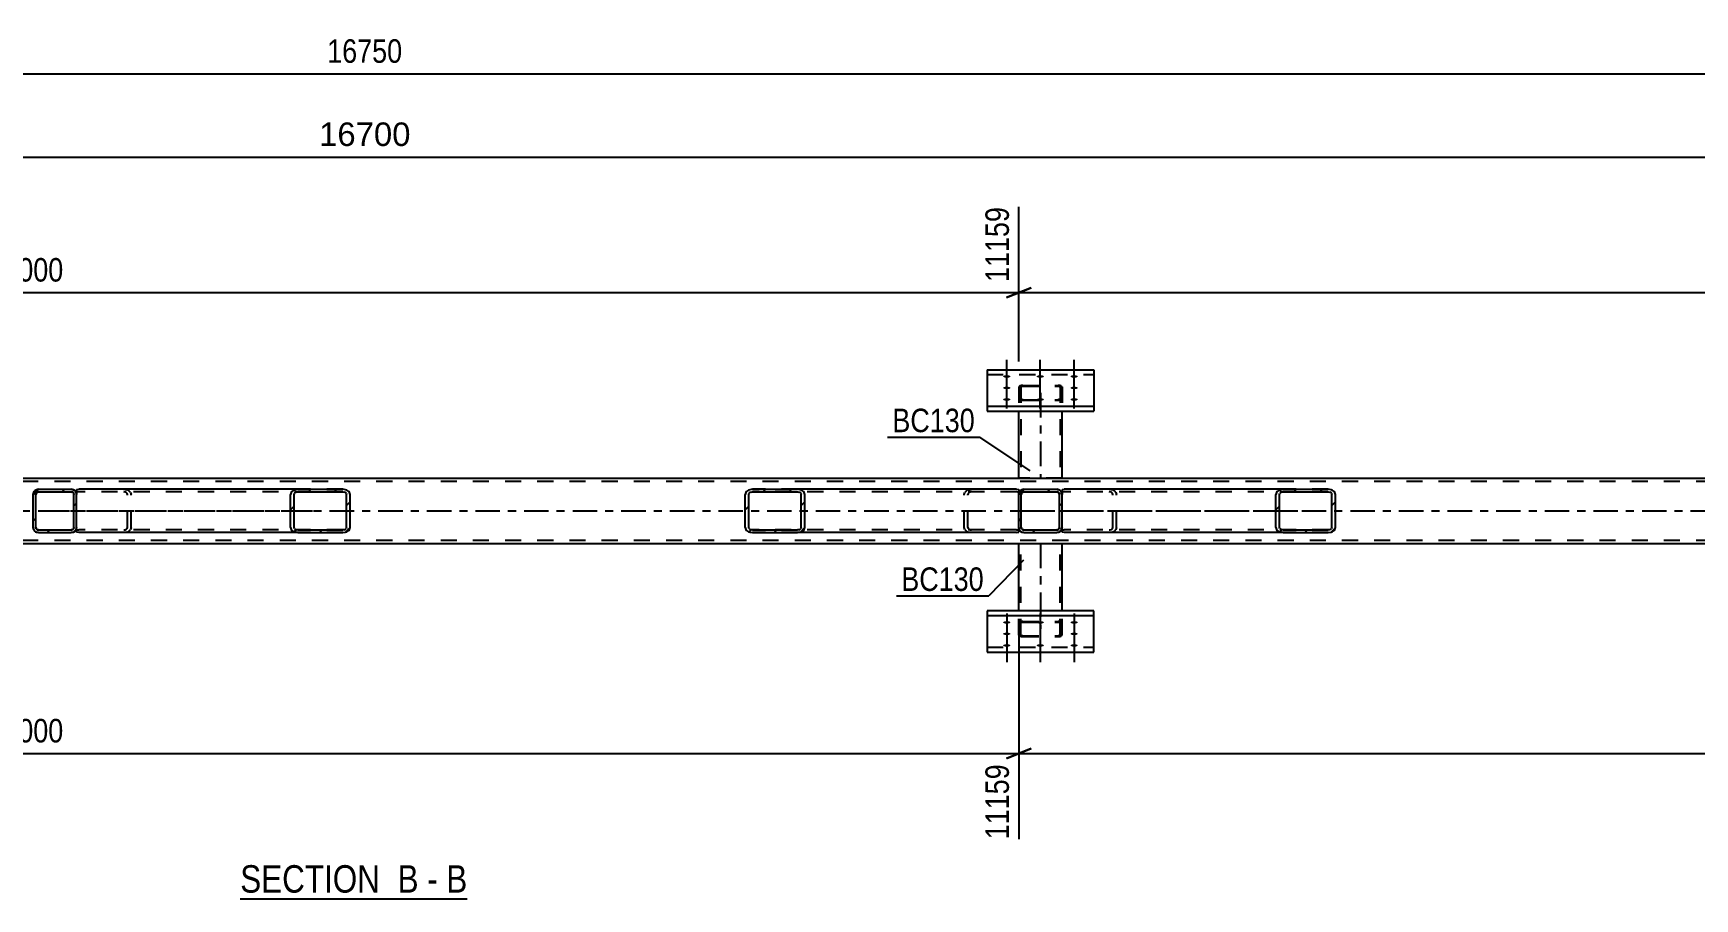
# Model space of a CAD drawing. Header units: millimetres. Extents: x 0 to 1189, y 0 to 841.
# Drawn here: x 324.4 to 526.8, y 324.6 to 430 of the extents above; entities that cross this region are included whole.
import ezdxf

# ---------------------------------------------------------------- set-up
doc = ezdxf.new("R2010")
doc.units = ezdxf.units.MM
doc.linetypes.add('DXK_LINE_DOT2', pattern=[3.9198, 1.9599, -1.9599])
doc.linetypes.add('DXK_LINE_DOT3', pattern=[5.9187, 2.979, -0.9799, 0.9799, -0.9799])
doc.styles.add('Arial', font='ARIAL.TTF', dxfattribs={"height": 0.2})
doc.styles.add('Arial Narrow', font='ARIALN.TTF', dxfattribs={"height": 0.2})

# ---------------------------------------------------------------- blocks, each defined once
blk = doc.blocks.new('Unknown-761554047-13 - 2746')
at = {"color": 6, "linetype": 'Continuous'}
blk.add_line((349.64, 324.56), (377.29, 324.56), dxfattribs=at)
at = {"color": 0, "linetype": 'Continuous'}
for points in [[(367.75, 325.31), (367.75, 328.81), (349.64, 328.81), (349.64, 325.31)], [(371.36, 325.31), (371.36, 328.81), (368.8, 328.81), (368.8, 325.31)], [(373.68, 325.31), (373.68, 328.81), (372.41, 328.81), (372.41, 325.31)], [(377.29, 325.31), (377.29, 328.81), (374.73, 328.81), (374.73, 325.31)]]:
    blk.add_wipeout(points, dxfattribs=at)
at = {"color": 7, "linetype": 'Continuous', "style": 'Arial Narrow'}
for s, p in [('SECTION ', (349.64, 325.31)), ('B', (368.8, 325.31)), ('B', (374.73, 325.31)), ('-', (372.41, 325.31))]:
    blk.add_text(s, height=3.34, dxfattribs=at).set_placement(p)
blk = doc.blocks.new('Part-761554047-2777 - 2746')
at = {"color": 2, "linetype": 'Continuous'}
for p, q in [((76.43, 375.79), (666.07, 375.79)), ((661.27, 367.79), (76.43, 367.79))]:
    blk.add_line(p, q, dxfattribs=at)
at = {"color": 7, "linetype": 'DXK_LINE_DOT2'}
for p, q in [((666.07, 375.39), (76.43, 375.39)), ((666.07, 368.19), (76.43, 368.19))]:
    blk.add_line(p, q, dxfattribs=at)
at = {"color": 7, "linetype": 'DXK_LINE_DOT3'}
blk.add_line((76.43, 371.79), (666.07, 371.79), dxfattribs=at)
blk = doc.blocks.new('Part-761554047-2863 - 2746')
at = {"color": 2, "linetype": 'Continuous'}
for p, q in [((444.44, 359.64), (444.44, 367.79)), ((449.72, 359.64), (449.72, 367.79))]:
    blk.add_line(p, q, dxfattribs=at)
at = {"color": 7, "linetype": 'DXK_LINE_DOT2'}
for p, q in [((449.72, 367.79), (444.44, 367.79)), ((444.68, 356.68), (444.68, 367.79)), ((449.48, 356.68), (449.48, 367.79)), ((444.44, 356.68), (444.44, 359.64)), ((444.48, 358.22), (444.44, 358.15)), ((444.58, 358.27), (444.48, 358.22)), ((444.74, 358.31), (444.58, 358.27)), ((444.68, 358.15), (444.7, 358.19)), ((444.7, 358.19), (444.75, 358.21)), ((444.92, 358.32), (444.74, 358.31)), ((444.75, 358.21), (444.83, 358.23)), ((444.83, 358.23), (444.92, 358.24)), ((444.92, 358.32), (449.24, 358.32)), ((444.92, 358.24), (449.24, 358.24)), ((449.43, 358.31), (449.24, 358.32)), ((449.24, 358.24), (449.33, 358.23)), ((449.33, 358.23), (449.41, 358.21)), ((449.41, 358.21), (449.46, 358.19)), ((449.58, 358.27), (449.43, 358.31)), ((449.46, 358.19), (449.48, 358.15)), ((449.68, 358.22), (449.58, 358.27)), ((449.72, 358.15), (449.68, 358.22)), ((449.72, 356.68), (449.72, 359.64)), ((444.44, 356.68), (444.48, 356.61)), ((444.48, 356.61), (444.58, 356.56)), ((444.58, 356.56), (444.74, 356.52)), ((444.7, 356.65), (444.68, 356.68)), ((444.75, 356.62), (444.7, 356.65)), ((444.74, 356.52), (444.92, 356.51)), ((444.83, 356.6), (444.75, 356.62)), ((444.92, 356.59), (444.83, 356.6)), ((444.92, 356.59), (449.24, 356.59)), ((444.92, 356.51), (449.24, 356.51)), ((449.33, 356.6), (449.24, 356.59)), ((449.24, 356.51), (449.43, 356.52)), ((449.41, 356.62), (449.33, 356.6)), ((449.46, 356.65), (449.41, 356.62)), ((449.43, 356.52), (449.58, 356.56)), ((449.48, 356.68), (449.46, 356.65)), ((449.58, 356.56), (449.68, 356.61)), ((449.68, 356.61), (449.72, 356.68))]:
    blk.add_line(p, q, dxfattribs=at)
at = {"color": 7, "linetype": 'DXK_LINE_DOT3'}
blk.add_line((447.08, 367.79), (447.08, 357.42), dxfattribs=at)
blk = doc.blocks.new('Part-761554047-2914 - 2746')
at = {"color": 2, "linetype": 'Continuous'}
for p, q in [((440.58, 388.99), (453.58, 388.99)), ((440.58, 388.99), (440.58, 383.94)), ((453.58, 388.99), (453.58, 383.94)), ((440.58, 384.54), (453.58, 384.54)), ((440.58, 383.94), (453.58, 383.94))]:
    blk.add_line(p, q, dxfattribs=at)
at = {"color": 7, "linetype": 'DXK_LINE_DOT2'}
blk.add_line((440.58, 388.39), (453.58, 388.39), dxfattribs=at)
blk = doc.blocks.new('Part-761554047-2854 - 2746')
at = {"linetype": 'Continuous'}
h = blk.add_hatch(dxfattribs=at)
h.set_pattern_fill('', scale=0.7, style=0, pattern_type=0)
h.set_pattern_definition([(45, (329.3154, 369.1973), (-1.57154, 1.57154), [])])
h.paths.add_polyline_path([(329.07, 369.15), (329.32, 369.2), (329.52, 369.34), (329.66, 369.54), (329.71, 369.79), (329.71, 373.79), (329.66, 374.03), (329.52, 374.24), (329.32, 374.38), (329.07, 374.43), (325.07, 374.43), (324.83, 374.38), (324.62, 374.24), (324.48, 374.03), (324.43, 373.79), (324.43, 369.79), (324.48, 369.54), (324.62, 369.34), (324.83, 369.2), (325.07, 369.15)])
h.paths.add_polyline_path([(324.95, 369.49), (324.84, 369.56), (324.77, 369.67), (324.75, 369.79), (324.75, 373.79), (324.77, 373.91), (324.84, 374.01), (324.95, 374.08), (325.07, 374.11), (329.07, 374.11), (329.19, 374.08), (329.3, 374.01), (329.37, 373.91), (329.39, 373.79), (329.39, 369.79), (329.37, 369.67), (329.3, 369.56), (329.19, 369.49), (329.07, 369.47), (325.07, 369.47)])
at = {"color": 7, "linetype": 'DXK_LINE_DOT2'}
for p, q in [((324.83, 374.38), (325.07, 374.43)), ((325.07, 374.43), (329.07, 374.43)), ((329.07, 374.43), (329.32, 374.38)), ((324.43, 373.79), (324.48, 374.03)), ((324.43, 369.79), (324.43, 373.79)), ((324.77, 373.91), (324.75, 373.79)), ((324.75, 369.79), (324.75, 373.79)), ((325.07, 374.11), (324.95, 374.08)), ((325.07, 374.11), (329.07, 374.11)), ((329.19, 374.08), (329.07, 374.11)), ((329.39, 373.79), (329.37, 373.91)), ((329.39, 369.79), (329.39, 373.79)), ((329.66, 374.03), (329.71, 373.79)), ((329.71, 369.79), (329.71, 373.79)), ((324.48, 369.54), (324.43, 369.79)), ((324.75, 369.79), (324.77, 369.67)), ((325.07, 369.15), (324.83, 369.2)), ((324.95, 369.49), (325.07, 369.47)), ((325.07, 369.47), (329.07, 369.47)), ((325.07, 369.15), (329.07, 369.15)), ((329.07, 369.47), (329.19, 369.49)), ((329.32, 369.2), (329.07, 369.15)), ((329.37, 369.67), (329.39, 369.79)), ((329.71, 369.79), (329.66, 369.54))]:
    blk.add_line(p, q, dxfattribs=at)
at = {"color": 2, "linetype": 'Continuous'}
for p, q in [((325.07, 374.43), (324.83, 374.38)), ((325.07, 374.43), (329.07, 374.43)), ((329.32, 374.38), (329.07, 374.43)), ((324.48, 374.03), (324.43, 373.79)), ((324.43, 369.79), (324.43, 373.79)), ((324.75, 373.79), (324.77, 373.91)), ((324.75, 369.79), (324.75, 373.79)), ((324.95, 374.08), (325.07, 374.11)), ((325.07, 374.11), (329.07, 374.11)), ((329.07, 374.11), (329.19, 374.08)), ((329.37, 373.91), (329.39, 373.79)), ((329.39, 369.79), (329.39, 373.79)), ((329.71, 373.79), (329.66, 374.03)), ((329.71, 369.79), (329.71, 373.79)), ((324.43, 369.79), (324.48, 369.54)), ((324.77, 369.67), (324.75, 369.79)), ((324.83, 369.2), (325.07, 369.15)), ((325.07, 369.47), (324.95, 369.49)), ((325.07, 369.47), (329.07, 369.47)), ((325.07, 369.15), (329.07, 369.15)), ((329.19, 369.49), (329.07, 369.47)), ((329.07, 369.15), (329.32, 369.2)), ((329.39, 369.79), (329.37, 369.67)), ((329.66, 369.54), (329.71, 369.79))]:
    blk.add_line(p, q, dxfattribs=at)
at = {"color": 7, "linetype": 'DXK_LINE_DOT2'}
for centre, radius, start, end in [((325.07, 373.79), 0.64, 112.5, 157.5), ((329.07, 373.79), 0.64, 22.5, 67.5), ((325.07, 373.79), 0.32, 112.5, 157.5), ((329.07, 373.79), 0.32, 22.5, 67.5), ((325.07, 369.79), 0.64, 202.5, 247.5), ((325.07, 369.79), 0.32, 202.5, 247.5), ((329.07, 369.79), 0.32, 292.5, 337.5), ((329.07, 369.79), 0.64, 292.5, 337.5)]:
    blk.add_arc(centre, radius, start, end, dxfattribs=at)
at = {"color": 2, "linetype": 'Continuous'}
for centre, radius, start, end in [((325.07, 373.79), 0.64, 112.5, 157.5), ((329.07, 373.79), 0.64, 22.5, 67.5), ((325.07, 373.79), 0.32, 112.5, 157.5), ((329.07, 373.79), 0.32, 22.5, 67.5), ((325.07, 369.79), 0.64, 202.5, 247.5), ((325.07, 369.79), 0.32, 202.5, 247.5), ((329.07, 369.79), 0.32, 292.5, 337.5), ((329.07, 369.79), 0.64, 292.5, 337.5)]:
    blk.add_arc(centre, radius, start, end, dxfattribs=at)
blk = doc.blocks.new('Part-761554047-2873 - 2746')
at = {"linetype": 'Continuous'}
h = blk.add_hatch(dxfattribs=at)
h.set_pattern_fill('', scale=0.7, style=0, pattern_type=0)
h.set_pattern_definition([(45, (417.839, 369.1973), (-1.57154, 1.57154), [])])
h.paths.add_polyline_path([(417.5, 369.15), (417.84, 369.2), (418.12, 369.34), (418.31, 369.54), (418.38, 369.79), (418.38, 373.79), (418.31, 374.03), (418.12, 374.24), (417.84, 374.38), (417.5, 374.43), (412.01, 374.43), (411.68, 374.38), (411.39, 374.24), (411.2, 374.03), (411.13, 373.79), (411.13, 369.79), (411.2, 369.54), (411.39, 369.34), (411.68, 369.2), (412.01, 369.15)])
h.paths.add_polyline_path([(411.84, 369.49), (411.7, 369.56), (411.61, 369.67), (411.57, 369.79), (411.57, 373.79), (411.61, 373.91), (411.7, 374.01), (411.84, 374.08), (412.01, 374.11), (417.5, 374.11), (417.67, 374.08), (417.81, 374.01), (417.91, 373.91), (417.94, 373.79), (417.94, 369.79), (417.91, 369.67), (417.81, 369.56), (417.67, 369.49), (417.5, 369.47), (412.01, 369.47)])
at = {"color": 2, "linetype": 'Continuous'}
for p, q in [((412.01, 374.43), (411.68, 374.38)), ((412.01, 374.43), (417.5, 374.43)), ((444.17, 374.43), (417.5, 374.43)), ((417.84, 374.38), (417.5, 374.43)), ((444.17, 374.43), (444.43, 374.39)), ((444.43, 374.39), (444.43, 374.38)), ((444.43, 374.38), (444.43, 374.24)), ((411.2, 374.03), (411.13, 373.79)), ((411.13, 369.79), (411.13, 373.79)), ((411.57, 373.79), (411.61, 373.91)), ((411.57, 369.79), (411.57, 373.79)), ((411.84, 374.08), (412.01, 374.11)), ((412.01, 374.11), (417.5, 374.11)), ((417.5, 374.11), (417.67, 374.08)), ((417.91, 373.91), (417.94, 373.79)), ((417.94, 369.79), (417.94, 373.79)), ((418.38, 373.79), (418.31, 374.03)), ((418.38, 369.79), (418.38, 373.79)), ((444.43, 374.24), (444.43, 373.79)), ((411.13, 369.79), (411.2, 369.54)), ((411.61, 369.67), (411.57, 369.79)), ((411.68, 369.2), (412.01, 369.15)), ((412.01, 369.47), (411.84, 369.49)), ((412.01, 369.47), (417.5, 369.47)), ((412.01, 369.15), (417.5, 369.15)), ((417.67, 369.49), (417.5, 369.47)), ((417.5, 369.15), (417.84, 369.2)), ((444.17, 369.15), (417.5, 369.15)), ((417.94, 369.79), (417.91, 369.67)), ((418.31, 369.54), (418.38, 369.79)), ((444.17, 369.15), (444.43, 369.19)), ((444.43, 369.19), (444.43, 369.79))]:
    blk.add_line(p, q, dxfattribs=at)
at = {"color": 7, "linetype": 'DXK_LINE_DOT2'}
for p, q in [((417.5, 374.43), (412.01, 374.43)), ((438.35, 374.38), (438.68, 374.43)), ((444.43, 374.39), (444.43, 374.39)), ((444.17, 374.11), (412.01, 374.11)), ((437.81, 373.79), (437.87, 374.03)), ((437.81, 369.79), (437.81, 373.79)), ((438.28, 373.91), (438.24, 373.79)), ((438.24, 369.79), (438.24, 373.79)), ((438.68, 374.11), (438.52, 374.08)), ((444.34, 374.08), (444.17, 374.11)), ((444.43, 374.04), (444.34, 374.08)), ((444.43, 374.24), (444.43, 374.04)), ((444.43, 369.79), (444.43, 374.03)), ((444.17, 369.47), (412.01, 369.47)), ((417.5, 369.15), (412.01, 369.15)), ((437.87, 369.54), (437.81, 369.79)), ((438.24, 369.79), (438.28, 369.67)), ((438.68, 369.15), (438.35, 369.2)), ((438.52, 369.49), (438.68, 369.47)), ((444.17, 369.47), (444.34, 369.49)), ((444.34, 369.49), (444.43, 369.54))]:
    blk.add_line(p, q, dxfattribs=at)
at = {"color": 2, "linetype": 'Continuous'}
for centre, radius, start, end in [((411.88, 373.6), 0.802, 104.5547, 147.5896), ((417.64, 373.6), 0.802, 32.4104, 75.4453), ((411.94, 373.7), 0.401, 104.5547, 147.5896), ((417.57, 373.7), 0.401, 32.4104, 75.4453), ((411.88, 369.97), 0.802, 212.4104, 255.4453), ((411.94, 369.88), 0.401, 212.4104, 255.4453), ((417.57, 369.88), 0.401, 284.5547, 327.5896), ((417.64, 369.97), 0.802, 284.5547, 327.5896)]:
    blk.add_arc(centre, radius, start, end, dxfattribs=at)
at = {"color": 7, "linetype": 'DXK_LINE_DOT2'}
for centre, radius, start, end in [((438.55, 373.6), 0.802, 104.5547, 147.5896), ((438.62, 373.7), 0.401, 104.5547, 147.5896), ((438.55, 369.97), 0.802, 212.4104, 255.4453), ((438.62, 369.88), 0.401, 212.4104, 255.4453)]:
    blk.add_arc(centre, radius, start, end, dxfattribs=at)
blk = doc.blocks.new('Bolt-761554047-2816 - 2746')
at = {"linetype": 'Continuous'}
for points in [[(442.98, 388.02), (442.89, 388.02), (442.8, 388.03), (442.72, 388.04), (442.65, 388.07), (442.6, 388.09), (442.56, 388.12), (442.54, 388.15), (442.54, 388.18), (442.56, 388.21), (442.6, 388.24), (442.65, 388.27), (442.72, 388.29), (442.8, 388.3), (442.89, 388.31), (442.98, 388.32), (443.07, 388.31), (443.16, 388.3), (443.24, 388.29), (443.31, 388.27), (443.36, 388.24), (443.4, 388.21), (443.42, 388.18), (443.42, 388.15), (443.4, 388.12), (443.36, 388.09), (443.31, 388.07), (443.24, 388.04), (443.16, 388.03), (443.07, 388.02)], [(442.98, 386.62), (442.89, 386.62), (442.8, 386.63), (442.72, 386.65), (442.65, 386.67), (442.6, 386.7), (442.56, 386.72), (442.54, 386.75), (442.54, 386.79), (442.56, 386.82), (442.6, 386.85), (442.65, 386.87), (442.72, 386.89), (442.8, 386.91), (442.89, 386.92), (442.98, 386.92), (443.07, 386.92), (443.16, 386.91), (443.24, 386.89), (443.31, 386.87), (443.36, 386.85), (443.4, 386.82), (443.42, 386.79), (443.42, 386.75), (443.4, 386.72), (443.36, 386.7), (443.31, 386.67), (443.24, 386.65), (443.16, 386.63), (443.07, 386.62)], [(447.06, 388.02), (446.97, 388.02), (446.88, 388.03), (446.8, 388.04), (446.73, 388.07), (446.68, 388.09), (446.64, 388.12), (446.62, 388.15), (446.62, 388.18), (446.64, 388.21), (446.68, 388.24), (446.73, 388.27), (446.8, 388.29), (446.88, 388.3), (446.97, 388.31), (447.06, 388.32), (447.15, 388.31), (447.24, 388.3), (447.32, 388.29), (447.39, 388.27), (447.44, 388.24), (447.48, 388.21), (447.5, 388.18), (447.5, 388.15), (447.48, 388.12), (447.44, 388.09), (447.39, 388.07), (447.32, 388.04), (447.24, 388.03), (447.15, 388.02)], [(451.18, 388.02), (451.09, 388.02), (451, 388.03), (450.92, 388.04), (450.85, 388.07), (450.8, 388.09), (450.76, 388.12), (450.74, 388.15), (450.74, 388.18), (450.76, 388.21), (450.8, 388.24), (450.85, 388.27), (450.92, 388.29), (451, 388.3), (451.09, 388.31), (451.18, 388.32), (451.27, 388.31), (451.36, 388.3), (451.44, 388.29), (451.51, 388.27), (451.56, 388.24), (451.6, 388.21), (451.62, 388.18), (451.62, 388.15), (451.6, 388.12), (451.56, 388.09), (451.51, 388.07), (451.44, 388.04), (451.36, 388.03), (451.27, 388.02)], [(451.18, 386.62), (451.09, 386.62), (451, 386.63), (450.92, 386.65), (450.85, 386.67), (450.8, 386.7), (450.76, 386.72), (450.74, 386.75), (450.74, 386.79), (450.76, 386.82), (450.8, 386.85), (450.85, 386.87), (450.92, 386.89), (451, 386.91), (451.09, 386.92), (451.18, 386.92), (451.27, 386.92), (451.36, 386.91), (451.44, 386.89), (451.51, 386.87), (451.56, 386.85), (451.6, 386.82), (451.62, 386.79), (451.62, 386.75), (451.6, 386.72), (451.56, 386.7), (451.51, 386.67), (451.44, 386.65), (451.36, 386.63), (451.27, 386.62)], [(442.98, 385.21), (442.89, 385.21), (442.8, 385.22), (442.72, 385.24), (442.65, 385.26), (442.6, 385.29), (442.56, 385.31), (442.54, 385.35), (442.54, 385.38), (442.56, 385.41), (442.6, 385.44), (442.65, 385.46), (442.72, 385.48), (442.8, 385.5), (442.89, 385.51), (442.98, 385.51), (443.07, 385.51), (443.16, 385.5), (443.24, 385.48), (443.31, 385.46), (443.36, 385.44), (443.4, 385.41), (443.42, 385.38), (443.42, 385.35), (443.4, 385.31), (443.36, 385.29), (443.31, 385.26), (443.24, 385.24), (443.16, 385.22), (443.07, 385.21)], [(447.06, 385.21), (446.97, 385.21), (446.88, 385.22), (446.8, 385.24), (446.73, 385.26), (446.68, 385.29), (446.64, 385.31), (446.62, 385.35), (446.62, 385.38), (446.64, 385.41), (446.68, 385.44), (446.73, 385.46), (446.8, 385.48), (446.88, 385.5), (446.97, 385.51), (447.06, 385.51), (447.15, 385.51), (447.24, 385.5), (447.32, 385.48), (447.39, 385.46), (447.44, 385.44), (447.48, 385.41), (447.5, 385.38), (447.5, 385.35), (447.48, 385.31), (447.44, 385.29), (447.39, 385.26), (447.32, 385.24), (447.24, 385.22), (447.15, 385.21)], [(451.18, 385.21), (451.09, 385.21), (451, 385.22), (450.92, 385.24), (450.85, 385.26), (450.8, 385.29), (450.76, 385.31), (450.74, 385.35), (450.74, 385.38), (450.76, 385.41), (450.8, 385.44), (450.85, 385.46), (450.92, 385.48), (451, 385.5), (451.09, 385.51), (451.18, 385.51), (451.27, 385.51), (451.36, 385.5), (451.44, 385.48), (451.51, 385.46), (451.56, 385.44), (451.6, 385.41), (451.62, 385.38), (451.62, 385.35), (451.6, 385.31), (451.56, 385.29), (451.51, 385.26), (451.44, 385.24), (451.36, 385.22), (451.27, 385.21)]]:
    blk.add_hatch(color=1, dxfattribs=at).paths.add_polyline_path(points)
at = {"color": 1, "linetype": 'Continuous'}
for p, q in [((442.98, 387.08), (442.98, 390.2)), ((442.98, 385.68), (442.98, 388.8)), ((447.06, 387.08), (447.06, 390.2)), ((451.18, 387.08), (451.18, 390.2)), ((451.18, 385.68), (451.18, 388.8)), ((442.98, 384.27), (442.98, 387.39)), ((447.06, 384.27), (447.06, 387.39)), ((451.18, 384.27), (451.18, 387.39))]:
    blk.add_line(p, q, dxfattribs=at)
blk = doc.blocks.new('Bolt-761554047-2817 - 2746')
at = {"linetype": 'Continuous'}
for points in [[(442.98, 358.37), (443.07, 358.36), (443.16, 358.35), (443.24, 358.34), (443.31, 358.32), (443.36, 358.29), (443.4, 358.26), (443.42, 358.23), (443.42, 358.2), (443.4, 358.17), (443.36, 358.14), (443.31, 358.12), (443.24, 358.09), (443.16, 358.08), (443.07, 358.07), (442.98, 358.07), (442.89, 358.07), (442.8, 358.08), (442.72, 358.09), (442.65, 358.12), (442.6, 358.14), (442.56, 358.17), (442.54, 358.2), (442.54, 358.23), (442.56, 358.26), (442.6, 358.29), (442.65, 358.32), (442.72, 358.34), (442.8, 358.35), (442.89, 358.36)], [(447.06, 358.37), (447.15, 358.36), (447.24, 358.35), (447.32, 358.34), (447.39, 358.32), (447.44, 358.29), (447.48, 358.26), (447.5, 358.23), (447.5, 358.2), (447.48, 358.17), (447.44, 358.14), (447.39, 358.12), (447.32, 358.09), (447.24, 358.08), (447.15, 358.07), (447.06, 358.07), (446.97, 358.07), (446.88, 358.08), (446.8, 358.09), (446.73, 358.12), (446.68, 358.14), (446.64, 358.17), (446.62, 358.2), (446.62, 358.23), (446.64, 358.26), (446.68, 358.29), (446.73, 358.32), (446.8, 358.34), (446.88, 358.35), (446.97, 358.36)], [(451.18, 358.37), (451.27, 358.36), (451.36, 358.35), (451.44, 358.34), (451.51, 358.32), (451.56, 358.29), (451.6, 358.26), (451.62, 358.23), (451.62, 358.2), (451.6, 358.17), (451.56, 358.14), (451.51, 358.12), (451.44, 358.09), (451.36, 358.08), (451.27, 358.07), (451.18, 358.07), (451.09, 358.07), (451, 358.08), (450.92, 358.09), (450.85, 358.12), (450.8, 358.14), (450.76, 358.17), (450.74, 358.2), (450.74, 358.23), (450.76, 358.26), (450.8, 358.29), (450.85, 358.32), (450.92, 358.34), (451, 358.35), (451.09, 358.36)], [(442.98, 356.97), (443.07, 356.97), (443.16, 356.96), (443.24, 356.94), (443.31, 356.92), (443.36, 356.9), (443.4, 356.87), (443.42, 356.84), (443.42, 356.8), (443.4, 356.77), (443.36, 356.75), (443.31, 356.72), (443.24, 356.7), (443.16, 356.68), (443.07, 356.67), (442.98, 356.67), (442.89, 356.67), (442.8, 356.68), (442.72, 356.7), (442.65, 356.72), (442.6, 356.75), (442.56, 356.77), (442.54, 356.8), (442.54, 356.84), (442.56, 356.87), (442.6, 356.9), (442.65, 356.92), (442.72, 356.94), (442.8, 356.96), (442.89, 356.97)], [(451.18, 356.97), (451.27, 356.97), (451.36, 356.96), (451.44, 356.94), (451.51, 356.92), (451.56, 356.9), (451.6, 356.87), (451.62, 356.84), (451.62, 356.8), (451.6, 356.77), (451.56, 356.75), (451.51, 356.72), (451.44, 356.7), (451.36, 356.68), (451.27, 356.67), (451.18, 356.67), (451.09, 356.67), (451, 356.68), (450.92, 356.7), (450.85, 356.72), (450.8, 356.75), (450.76, 356.77), (450.74, 356.8), (450.74, 356.84), (450.76, 356.87), (450.8, 356.9), (450.85, 356.92), (450.92, 356.94), (451, 356.96), (451.09, 356.97)], [(442.98, 355.56), (443.07, 355.56), (443.16, 355.55), (443.24, 355.53), (443.31, 355.51), (443.36, 355.49), (443.4, 355.46), (443.42, 355.43), (443.42, 355.4), (443.4, 355.37), (443.36, 355.34), (443.31, 355.31), (443.24, 355.29), (443.16, 355.27), (443.07, 355.26), (442.98, 355.26), (442.89, 355.26), (442.8, 355.27), (442.72, 355.29), (442.65, 355.31), (442.6, 355.34), (442.56, 355.37), (442.54, 355.4), (442.54, 355.43), (442.56, 355.46), (442.6, 355.49), (442.65, 355.51), (442.72, 355.53), (442.8, 355.55), (442.89, 355.56)], [(447.06, 355.56), (447.15, 355.56), (447.24, 355.55), (447.32, 355.53), (447.39, 355.51), (447.44, 355.49), (447.48, 355.46), (447.5, 355.43), (447.5, 355.4), (447.48, 355.37), (447.44, 355.34), (447.39, 355.31), (447.32, 355.29), (447.24, 355.27), (447.15, 355.26), (447.06, 355.26), (446.97, 355.26), (446.88, 355.27), (446.8, 355.29), (446.73, 355.31), (446.68, 355.34), (446.64, 355.37), (446.62, 355.4), (446.62, 355.43), (446.64, 355.46), (446.68, 355.49), (446.73, 355.51), (446.8, 355.53), (446.88, 355.55), (446.97, 355.56)], [(451.18, 355.56), (451.27, 355.56), (451.36, 355.55), (451.44, 355.53), (451.51, 355.51), (451.56, 355.49), (451.6, 355.46), (451.62, 355.43), (451.62, 355.4), (451.6, 355.37), (451.56, 355.34), (451.51, 355.31), (451.44, 355.29), (451.36, 355.27), (451.27, 355.26), (451.18, 355.26), (451.09, 355.26), (451, 355.27), (450.92, 355.29), (450.85, 355.31), (450.8, 355.34), (450.76, 355.37), (450.74, 355.4), (450.74, 355.43), (450.76, 355.46), (450.8, 355.49), (450.85, 355.51), (450.92, 355.53), (451, 355.55), (451.09, 355.56)]]:
    blk.add_hatch(color=1, dxfattribs=at).paths.add_polyline_path(points)
at = {"color": 1, "linetype": 'Continuous'}
for p, q in [((442.98, 359.31), (442.98, 356.19)), ((447.06, 359.31), (447.06, 356.19)), ((451.18, 359.31), (451.18, 356.19)), ((442.98, 357.91), (442.98, 354.79)), ((442.98, 356.5), (442.98, 353.38)), ((447.06, 356.5), (447.06, 353.38)), ((451.18, 357.91), (451.18, 354.79)), ((451.18, 356.5), (451.18, 353.38))]:
    blk.add_line(p, q, dxfattribs=at)
blk = doc.blocks.new('Part-761554047-2845 - 2746')
at = {"linetype": 'Continuous'}
h = blk.add_hatch(dxfattribs=at)
h.set_pattern_fill('', scale=0.7, style=0, pattern_type=0)
h.set_pattern_definition([(45, (362.467, 369.1973), (-1.57154, 1.57154), [])])
h.paths.add_polyline_path([(362.13, 369.15), (362.47, 369.2), (362.75, 369.34), (362.94, 369.54), (363.01, 369.79), (363.01, 373.79), (362.94, 374.03), (362.75, 374.24), (362.47, 374.38), (362.13, 374.43), (356.64, 374.43), (356.3, 374.38), (356.02, 374.24), (355.83, 374.03), (355.76, 373.79), (355.76, 369.79), (355.83, 369.54), (356.02, 369.34), (356.3, 369.2), (356.64, 369.15)])
h.paths.add_polyline_path([(356.47, 369.49), (356.33, 369.56), (356.23, 369.67), (356.2, 369.79), (356.2, 373.79), (356.23, 373.91), (356.33, 374.01), (356.47, 374.08), (356.64, 374.11), (362.13, 374.11), (362.3, 374.08), (362.44, 374.01), (362.54, 373.91), (362.57, 373.79), (362.57, 369.79), (362.54, 369.67), (362.44, 369.56), (362.3, 369.49), (362.13, 369.47), (356.64, 369.47)])
at = {"color": 2, "linetype": 'Continuous'}
for p, q in [((329.71, 374.39), (329.97, 374.43)), ((329.71, 374.39), (329.71, 373.79)), ((356.64, 374.43), (329.97, 374.43)), ((356.64, 374.43), (356.3, 374.38)), ((356.64, 374.43), (362.13, 374.43)), ((362.47, 374.38), (362.13, 374.43)), ((355.83, 374.03), (355.76, 373.79)), ((355.76, 369.79), (355.76, 373.79)), ((356.2, 373.79), (356.23, 373.91)), ((356.2, 369.79), (356.2, 373.79)), ((356.47, 374.08), (356.64, 374.11)), ((356.64, 374.11), (362.13, 374.11)), ((362.13, 374.11), (362.3, 374.08)), ((362.54, 373.91), (362.57, 373.79)), ((362.57, 369.79), (362.57, 373.79)), ((363.01, 373.79), (362.94, 374.03)), ((363.01, 369.79), (363.01, 373.79)), ((329.71, 369.2), (329.71, 369.79)), ((329.71, 369.19), (329.71, 369.2)), ((329.97, 369.15), (329.71, 369.19)), ((356.64, 369.15), (329.97, 369.15)), ((355.76, 369.79), (355.83, 369.54)), ((356.23, 369.67), (356.2, 369.79)), ((356.3, 369.2), (356.64, 369.15)), ((356.64, 369.47), (356.47, 369.49)), ((356.64, 369.47), (362.13, 369.47)), ((356.64, 369.15), (362.13, 369.15)), ((362.3, 369.49), (362.13, 369.47)), ((362.13, 369.15), (362.47, 369.2)), ((362.57, 369.79), (362.54, 369.67)), ((362.94, 369.54), (363.01, 369.79))]:
    blk.add_line(p, q, dxfattribs=at)
at = {"color": 7, "linetype": 'DXK_LINE_DOT2'}
for p, q in [((329.71, 374.39), (329.71, 374.04)), ((335.46, 374.43), (335.8, 374.38)), ((362.13, 374.43), (356.64, 374.43)), ((329.8, 374.08), (329.71, 374.04)), ((329.71, 369.34), (329.71, 373.79)), ((329.97, 374.11), (329.8, 374.08)), ((362.13, 374.11), (329.97, 374.11)), ((335.63, 374.08), (335.46, 374.11)), ((335.9, 373.79), (335.86, 373.91)), ((335.9, 369.79), (335.9, 373.79)), ((336.27, 374.03), (336.34, 373.79)), ((336.34, 369.79), (336.34, 373.79)), ((329.71, 369.54), (329.8, 369.49)), ((329.8, 369.49), (329.97, 369.47)), ((362.13, 369.47), (329.97, 369.47)), ((335.46, 369.47), (335.63, 369.49)), ((335.8, 369.2), (335.46, 369.15)), ((335.86, 369.67), (335.9, 369.79)), ((336.34, 369.79), (336.27, 369.54)), ((362.13, 369.15), (356.64, 369.15))]:
    blk.add_line(p, q, dxfattribs=at)
at = {"color": 7, "linetype": 'DXK_LINE_DOT3'}
blk.add_line((325.86, 371.79), (359.39, 371.79), dxfattribs=at)
at = {"color": 7, "linetype": 'DXK_LINE_DOT2'}
for centre, radius, start, end in [((335.59, 373.6), 0.802, 32.4106, 75.4454), ((335.53, 373.7), 0.401, 32.4106, 75.4454), ((335.53, 369.88), 0.401, 284.5546, 327.5894), ((335.59, 369.97), 0.802, 284.5546, 327.5894)]:
    blk.add_arc(centre, radius, start, end, dxfattribs=at)
at = {"color": 2, "linetype": 'Continuous'}
for centre, radius, start, end in [((356.51, 373.6), 0.802, 104.5546, 147.5894), ((362.27, 373.6), 0.802, 32.4106, 75.4454), ((356.57, 373.7), 0.401, 104.5546, 147.5894), ((362.2, 373.7), 0.401, 32.4106, 75.4454), ((356.51, 369.97), 0.802, 212.4106, 255.4454), ((356.57, 369.88), 0.401, 212.4106, 255.4454), ((362.2, 369.88), 0.401, 284.5546, 327.5894), ((362.27, 369.97), 0.802, 284.5546, 327.5894)]:
    blk.add_arc(centre, radius, start, end, dxfattribs=at)
blk = doc.blocks.new('Part-761554047-2847 - 2746')
at = {"linetype": 'Continuous'}
h = blk.add_hatch(dxfattribs=at)
h.set_pattern_fill('', scale=0.7, style=0, pattern_type=0)
h.set_pattern_definition([(45, (482.4679, 369.1973), (-1.57154, 1.57154), [])])
h.paths.add_polyline_path([(482.13, 369.15), (482.47, 369.2), (482.75, 369.34), (482.94, 369.54), (483.01, 369.79), (483.01, 373.79), (482.94, 374.03), (482.75, 374.24), (482.47, 374.38), (482.13, 374.43), (476.64, 374.43), (476.3, 374.38), (476.02, 374.24), (475.83, 374.03), (475.76, 373.79), (475.76, 369.79), (475.83, 369.54), (476.02, 369.34), (476.3, 369.2), (476.64, 369.15)])
h.paths.add_polyline_path([(476.47, 369.49), (476.33, 369.56), (476.23, 369.67), (476.2, 369.79), (476.2, 373.79), (476.23, 373.91), (476.33, 374.01), (476.47, 374.08), (476.64, 374.11), (482.13, 374.11), (482.3, 374.08), (482.44, 374.01), (482.54, 373.91), (482.57, 373.79), (482.57, 369.79), (482.54, 369.67), (482.44, 369.56), (482.3, 369.49), (482.13, 369.47), (476.64, 369.47)])
at = {"color": 2, "linetype": 'Continuous'}
for p, q in [((449.71, 374.39), (449.97, 374.43)), ((449.71, 374.39), (449.71, 373.79)), ((476.64, 374.43), (449.97, 374.43)), ((476.64, 374.43), (476.3, 374.38)), ((476.64, 374.43), (482.13, 374.43)), ((482.47, 374.38), (482.13, 374.43)), ((475.83, 374.03), (475.76, 373.79)), ((475.76, 369.79), (475.76, 373.79)), ((476.2, 373.79), (476.23, 373.91)), ((476.2, 369.79), (476.2, 373.79)), ((476.47, 374.08), (476.64, 374.11)), ((476.64, 374.11), (482.13, 374.11)), ((482.13, 374.11), (482.3, 374.08)), ((482.54, 373.91), (482.57, 373.79)), ((482.57, 369.79), (482.57, 373.79)), ((483.01, 373.79), (482.94, 374.03)), ((483.01, 369.79), (483.01, 373.79)), ((449.71, 369.2), (449.71, 369.79)), ((449.71, 369.19), (449.71, 369.2)), ((449.97, 369.15), (449.71, 369.19)), ((476.64, 369.15), (449.97, 369.15)), ((475.76, 369.79), (475.83, 369.54)), ((476.23, 369.67), (476.2, 369.79)), ((476.3, 369.2), (476.64, 369.15)), ((476.64, 369.47), (476.47, 369.49)), ((476.64, 369.47), (482.13, 369.47)), ((476.64, 369.15), (482.13, 369.15)), ((482.3, 369.49), (482.13, 369.47)), ((482.13, 369.15), (482.47, 369.2)), ((482.57, 369.79), (482.54, 369.67)), ((482.94, 369.54), (483.01, 369.79))]:
    blk.add_line(p, q, dxfattribs=at)
at = {"color": 7, "linetype": 'DXK_LINE_DOT2'}
for p, q in [((449.71, 374.39), (449.71, 374.04)), ((455.46, 374.43), (455.8, 374.38)), ((482.13, 374.43), (476.64, 374.43)), ((449.8, 374.08), (449.71, 374.04)), ((449.71, 369.34), (449.71, 373.79)), ((449.97, 374.11), (449.8, 374.08)), ((482.13, 374.11), (449.97, 374.11)), ((455.63, 374.08), (455.46, 374.11)), ((455.9, 373.79), (455.87, 373.91)), ((455.9, 369.79), (455.9, 373.79)), ((456.27, 374.03), (456.34, 373.79)), ((456.34, 369.79), (456.34, 373.79)), ((449.71, 369.54), (449.8, 369.49)), ((449.8, 369.49), (449.97, 369.47)), ((482.13, 369.47), (449.97, 369.47)), ((455.46, 369.47), (455.63, 369.49)), ((455.8, 369.2), (455.46, 369.15)), ((455.87, 369.67), (455.9, 369.79)), ((456.34, 369.79), (456.27, 369.54)), ((482.13, 369.15), (476.64, 369.15))]:
    blk.add_line(p, q, dxfattribs=at)
at = {"color": 7, "linetype": 'DXK_LINE_DOT3'}
blk.add_line((445.86, 371.79), (479.39, 371.79), dxfattribs=at)
at = {"color": 7, "linetype": 'DXK_LINE_DOT2'}
for centre, radius, start, end in [((455.59, 373.6), 0.802, 32.4104, 75.4453), ((455.53, 373.7), 0.401, 32.4104, 75.4453), ((455.53, 369.88), 0.401, 284.5547, 327.5896), ((455.59, 369.97), 0.802, 284.5547, 327.5896)]:
    blk.add_arc(centre, radius, start, end, dxfattribs=at)
at = {"color": 2, "linetype": 'Continuous'}
for centre, radius, start, end in [((476.51, 373.6), 0.802, 104.5547, 147.5896), ((482.27, 373.6), 0.802, 32.4104, 75.4453), ((476.57, 373.7), 0.401, 104.5547, 147.5896), ((482.2, 373.7), 0.401, 32.4104, 75.4453), ((476.51, 369.97), 0.802, 212.4104, 255.4453), ((476.57, 369.88), 0.401, 212.4104, 255.4453), ((482.2, 369.88), 0.401, 284.5547, 327.5896), ((482.27, 369.97), 0.802, 284.5547, 327.5896)]:
    blk.add_arc(centre, radius, start, end, dxfattribs=at)
blk = doc.blocks.new('Part-761554047-2857 - 2746')
at = {"linetype": 'Continuous'}
h = blk.add_hatch(dxfattribs=at)
h.set_pattern_fill('', scale=0.7, style=0, pattern_type=0)
h.set_pattern_definition([(45, (449.3167, 369.1973), (-1.57154, 1.57154), [])])
h.paths.add_polyline_path([(449.07, 369.15), (449.32, 369.2), (449.52, 369.34), (449.66, 369.54), (449.71, 369.79), (449.71, 373.79), (449.66, 374.03), (449.52, 374.24), (449.32, 374.38), (449.07, 374.43), (445.07, 374.43), (444.83, 374.38), (444.62, 374.24), (444.48, 374.03), (444.43, 373.79), (444.43, 369.79), (444.48, 369.54), (444.62, 369.34), (444.83, 369.2), (445.07, 369.15)])
h.paths.add_polyline_path([(444.95, 369.49), (444.85, 369.56), (444.78, 369.67), (444.75, 369.79), (444.75, 373.79), (444.78, 373.91), (444.85, 374.01), (444.95, 374.08), (445.07, 374.11), (449.07, 374.11), (449.19, 374.08), (449.3, 374.01), (449.37, 373.91), (449.39, 373.79), (449.39, 369.79), (449.37, 369.67), (449.3, 369.56), (449.19, 369.49), (449.07, 369.47), (445.07, 369.47)])
at = {"color": 7, "linetype": 'DXK_LINE_DOT2'}
for p, q in [((444.83, 374.38), (445.07, 374.43)), ((445.07, 374.43), (449.07, 374.43)), ((449.07, 374.43), (449.32, 374.38)), ((444.43, 373.79), (444.48, 374.03)), ((444.43, 369.79), (444.43, 373.79)), ((444.78, 373.91), (444.75, 373.79)), ((444.75, 369.79), (444.75, 373.79)), ((445.07, 374.11), (444.95, 374.08)), ((445.07, 374.11), (449.07, 374.11)), ((449.19, 374.08), (449.07, 374.11)), ((449.39, 373.79), (449.37, 373.91)), ((449.39, 369.79), (449.39, 373.79)), ((449.66, 374.03), (449.71, 373.79)), ((449.71, 369.79), (449.71, 373.79)), ((444.48, 369.54), (444.43, 369.79)), ((444.75, 369.79), (444.78, 369.67)), ((445.07, 369.15), (444.83, 369.2)), ((444.95, 369.49), (445.07, 369.47)), ((445.07, 369.47), (449.07, 369.47)), ((445.07, 369.15), (449.07, 369.15)), ((449.07, 369.47), (449.19, 369.49)), ((449.32, 369.2), (449.07, 369.15)), ((449.37, 369.67), (449.39, 369.79)), ((449.71, 369.79), (449.66, 369.54))]:
    blk.add_line(p, q, dxfattribs=at)
at = {"color": 2, "linetype": 'Continuous'}
for p, q in [((445.07, 374.43), (444.83, 374.38)), ((445.07, 374.43), (449.07, 374.43)), ((449.32, 374.38), (449.07, 374.43)), ((444.48, 374.03), (444.43, 373.79)), ((444.43, 369.79), (444.43, 373.79)), ((444.75, 373.79), (444.78, 373.91)), ((444.75, 369.79), (444.75, 373.79)), ((444.95, 374.08), (445.07, 374.11)), ((445.07, 374.11), (449.07, 374.11)), ((449.07, 374.11), (449.19, 374.08)), ((449.37, 373.91), (449.39, 373.79)), ((449.39, 369.79), (449.39, 373.79)), ((449.71, 373.79), (449.66, 374.03)), ((449.71, 369.79), (449.71, 373.79)), ((444.43, 369.79), (444.48, 369.54)), ((444.78, 369.67), (444.75, 369.79)), ((444.83, 369.2), (445.07, 369.15)), ((445.07, 369.47), (444.95, 369.49)), ((445.07, 369.47), (449.07, 369.47)), ((445.07, 369.15), (449.07, 369.15)), ((449.19, 369.49), (449.07, 369.47)), ((449.07, 369.15), (449.32, 369.2)), ((449.39, 369.79), (449.37, 369.67)), ((449.66, 369.54), (449.71, 369.79))]:
    blk.add_line(p, q, dxfattribs=at)
at = {"color": 7, "linetype": 'DXK_LINE_DOT3'}
blk.add_line((447.07, 371.79), (447.07, 371.79), dxfattribs=at)
at = {"color": 7, "linetype": 'DXK_LINE_DOT2'}
for centre, radius, start, end in [((445.07, 373.79), 0.64, 112.5, 157.5), ((449.07, 373.79), 0.64, 22.5, 67.5), ((445.07, 373.79), 0.32, 112.5, 157.5), ((449.07, 373.79), 0.32, 22.5, 67.5), ((445.07, 369.79), 0.64, 202.5, 247.5), ((445.07, 369.79), 0.32, 202.5, 247.5), ((449.07, 369.79), 0.32, 292.5, 337.5), ((449.07, 369.79), 0.64, 292.5, 337.5)]:
    blk.add_arc(centre, radius, start, end, dxfattribs=at)
at = {"color": 2, "linetype": 'Continuous'}
for centre, radius, start, end in [((445.07, 373.79), 0.64, 112.5, 157.5), ((449.07, 373.79), 0.64, 22.5, 67.5), ((445.07, 373.79), 0.32, 112.5, 157.5), ((449.07, 373.79), 0.32, 22.5, 67.5), ((445.07, 369.79), 0.64, 202.5, 247.5), ((445.07, 369.79), 0.32, 202.5, 247.5), ((449.07, 369.79), 0.32, 292.5, 337.5), ((449.07, 369.79), 0.64, 292.5, 337.5)]:
    blk.add_arc(centre, radius, start, end, dxfattribs=at)
blk = doc.blocks.new('Part-761554047-2911 - 2746')
at = {"color": 7, "linetype": 'DXK_LINE_DOT2'}
for p, q in [((444.48, 386.96), (444.44, 386.9)), ((444.44, 386.9), (444.44, 383.94)), ((444.58, 387.02), (444.48, 386.96)), ((444.74, 387.05), (444.58, 387.02)), ((444.68, 386.9), (444.7, 386.93)), ((444.68, 386.9), (444.68, 375.79)), ((444.7, 386.93), (444.75, 386.96)), ((444.92, 387.06), (444.74, 387.05)), ((444.75, 386.96), (444.83, 386.98)), ((444.83, 386.98), (444.92, 386.98)), ((444.92, 387.06), (449.24, 387.06)), ((444.92, 386.98), (449.24, 386.98)), ((449.43, 387.05), (449.24, 387.06)), ((449.24, 386.98), (449.33, 386.98)), ((449.33, 386.98), (449.41, 386.96)), ((449.41, 386.96), (449.46, 386.93)), ((449.58, 387.02), (449.43, 387.05)), ((449.46, 386.93), (449.48, 386.9)), ((449.48, 386.9), (449.48, 375.79)), ((449.68, 386.96), (449.58, 387.02)), ((449.72, 386.9), (449.68, 386.96)), ((449.72, 386.9), (449.72, 383.94)), ((444.44, 385.42), (444.48, 385.36)), ((444.48, 385.36), (444.58, 385.31)), ((444.58, 385.31), (444.74, 385.27)), ((444.7, 385.39), (444.68, 385.42)), ((444.75, 385.37), (444.7, 385.39)), ((444.74, 385.27), (444.92, 385.26)), ((444.83, 385.35), (444.75, 385.37)), ((444.92, 385.34), (444.83, 385.35)), ((444.92, 385.34), (449.24, 385.34)), ((444.92, 385.26), (449.24, 385.26)), ((449.33, 385.35), (449.24, 385.34)), ((449.24, 385.26), (449.43, 385.27)), ((449.41, 385.37), (449.33, 385.35)), ((449.46, 385.39), (449.41, 385.37)), ((449.43, 385.27), (449.58, 385.31)), ((449.48, 385.42), (449.46, 385.39)), ((449.58, 385.31), (449.68, 385.36)), ((449.68, 385.36), (449.72, 385.42)), ((449.72, 375.79), (444.44, 375.79))]:
    blk.add_line(p, q, dxfattribs=at)
at = {"color": 7, "linetype": 'DXK_LINE_DOT3'}
blk.add_line((447.08, 386.16), (447.08, 375.79), dxfattribs=at)
at = {"color": 2, "linetype": 'Continuous'}
for p, q in [((444.44, 375.79), (444.44, 383.94)), ((449.72, 375.79), (449.72, 383.94))]:
    blk.add_line(p, q, dxfattribs=at)
blk = doc.blocks.new('Part-761554047-2915 - 2746')
at = {"color": 2, "linetype": 'Continuous'}
for p, q in [((453.58, 359.64), (440.58, 359.64)), ((440.58, 359.64), (440.58, 354.59)), ((440.58, 359.04), (453.58, 359.04)), ((453.58, 354.59), (453.58, 359.64)), ((440.58, 354.59), (453.58, 354.59))]:
    blk.add_line(p, q, dxfattribs=at)
at = {"color": 7, "linetype": 'DXK_LINE_DOT2'}
blk.add_line((440.58, 355.19), (453.58, 355.19), dxfattribs=at)
blk = doc.blocks.new('StraightDimension-761554047-13179 - 2746')
at = {"color": 7, "linetype": 'Continuous'}
for p, q in [((444.44, 389.99), (444.44, 408.82)), ((445.94, 398.97), (442.94, 397.77)), ((444.44, 398.37), (666.07, 398.37))]:
    blk.add_line(p, q, dxfattribs=at)
blk = doc.blocks.new('StraightDimension-761554047-3004 - 2746')
at = {"color": 7, "linetype": 'Continuous'}
for p, q in [((444.44, 358.04), (444.44, 331.81)), ((445.94, 342.85), (442.94, 341.65)), ((444.44, 342.25), (666.07, 342.25))]:
    blk.add_line(p, q, dxfattribs=at)
blk = doc.blocks.new('StraightDimension-761554047-3022 - 2746')
at = {"color": 7, "linetype": 'Continuous'}
for p, q in [((444.44, 358.04), (444.44, 331.81)), ((204.44, 342.25), (444.44, 342.25)), ((442.94, 341.65), (445.94, 342.85))]:
    blk.add_line(p, q, dxfattribs=at)
at = {"color": 0}
blk.add_wipeout([(328.7, 343), (328.7, 347.2), (320.19, 347.2), (320.19, 343)], dxfattribs=at)
at = {"color": 0, "linetype": 'Continuous'}
blk.add_wipeout([(443.84, 341.55), (439.64, 341.55), (439.64, 331.21), (443.84, 331.21)], dxfattribs=at)
at = {"color": 3, "style": 'Arial Narrow'}
blk.add_text('6000', height=2.863, dxfattribs=at).set_placement((320.79, 343.6))
at = {"color": 3, "linetype": 'Continuous', "style": 'Arial Narrow'}
blk.add_text('11159', height=2.863, rotation=90.0002, dxfattribs=at).set_placement((443.24, 331.81))
blk = doc.blocks.new('StraightDimension-761554047-3073 - 2746')
at = {"color": 7, "linetype": 'Continuous'}
blk.add_line((62.53, 425.01), (667.07, 425.01), dxfattribs=at)
at = {"color": 0}
blk.add_wipeout([(369.97, 425.76), (369.97, 429.96), (359.63, 429.96), (359.63, 425.76)], dxfattribs=at)
at = {"color": 3, "style": 'Arial Narrow'}
blk.add_text('16750', height=2.863, dxfattribs=at).set_placement((360.23, 426.36))
blk = doc.blocks.new('StraightDimension-761554047-13180 - 2746')
at = {"color": 7, "linetype": 'Continuous'}
for p, q in [((444.44, 389.99), (444.44, 408.82)), ((442.94, 397.77), (445.94, 398.97)), ((204.44, 398.37), (444.44, 398.37))]:
    blk.add_line(p, q, dxfattribs=at)
at = {"color": 0, "linetype": 'Continuous'}
blk.add_wipeout([(443.84, 409.42), (439.64, 409.42), (439.64, 399.07), (443.84, 399.07)], dxfattribs=at)
at = {"color": 0}
blk.add_wipeout([(328.7, 399.12), (328.7, 403.32), (320.19, 403.32), (320.19, 399.12)], dxfattribs=at)
at = {"color": 3, "linetype": 'Continuous', "style": 'Arial Narrow'}
blk.add_text('11159', height=2.863, rotation=90.0002, dxfattribs=at).set_placement((443.24, 399.67))
at = {"color": 3, "style": 'Arial Narrow'}
blk.add_text('6000', height=2.863, dxfattribs=at).set_placement((320.79, 399.72))
blk = doc.blocks.new('StraightDimension-761554047-13311 - 2746')
at = {"color": 7, "linetype": 'Continuous'}
blk.add_line((63.53, 414.88), (666.07, 414.88), dxfattribs=at)
at = {"color": 0}
blk.add_wipeout([(370.96, 415.63), (370.96, 419.83), (358.64, 419.83), (358.64, 415.63)], dxfattribs=at)
at = {"color": 3, "style": 'Arial'}
blk.add_text('16700', height=2.865, dxfattribs=at).set_placement((359.24, 416.23))
blk = doc.blocks.new('Mark-761554047-2859 - 2746')
at = {"color": 0}
blk.add_wipeout([(440.19, 362.05), (440.19, 365.05), (430.14, 365.05), (430.14, 362.05)], dxfattribs=at)
blk.add_wipeout([(440.19, 362.05), (440.19, 365.05), (430.14, 365.05), (430.14, 362.05)], dxfattribs=at)
at = {"color": 30, "linetype": 'Continuous'}
for p in [(445.01, 365.81), (429.54, 361.45)]:
    blk.add_line(p, (440.79, 361.45), dxfattribs=at)
at = {"color": 3, "style": 'Arial Narrow'}
blk.add_text('BC130', height=2.863, dxfattribs=at).set_placement((430.14, 362.05))
blk = doc.blocks.new('Mark-761554047-2907 - 2746')
at = {"color": 0}
blk.add_wipeout([(439.1, 381.38), (439.1, 384.38), (429.05, 384.38), (429.05, 381.38)], dxfattribs=at)
blk.add_wipeout([(439.1, 381.38), (439.1, 384.38), (429.05, 384.38), (429.05, 381.38)], dxfattribs=at)
at = {"color": 30, "linetype": 'Continuous'}
for p in [(428.45, 380.78), (445.81, 376.67)]:
    blk.add_line(p, (439.7, 380.78), dxfattribs=at)
at = {"color": 3, "style": 'Arial Narrow'}
blk.add_text('BC130', height=2.863, dxfattribs=at).set_placement((429.05, 381.38))

msp = doc.modelspace()

# ---------------------------------------------------------------- block references
for name in ['Part-761554047-2914 - 2746', 'Bolt-761554047-2816 - 2746', 'Part-761554047-2911 - 2746', 'Part-761554047-2777 - 2746', 'Part-761554047-2854 - 2746', 'Part-761554047-2845 - 2746', 'Part-761554047-2873 - 2746', 'Part-761554047-2857 - 2746', 'Part-761554047-2847 - 2746', 'Part-761554047-2863 - 2746', 'Part-761554047-2915 - 2746', 'Bolt-761554047-2817 - 2746', 'Unknown-761554047-13 - 2746']:
    msp.add_blockref(name, (0, 0))

# ---------------------------------------------------------------- next in the draw order: block references
for name in ['StraightDimension-761554047-13179 - 2746', 'StraightDimension-761554047-3004 - 2746']:
    msp.add_blockref(name, (0, 0))

# ---------------------------------------------------------------- next in the draw order: block references
for name in ['StraightDimension-761554047-3073 - 2746', 'Mark-761554047-2859 - 2746', 'StraightDimension-761554047-3022 - 2746']:
    msp.add_blockref(name, (0, 0))

# ---------------------------------------------------------------- next in the draw order: block references
msp.add_blockref('StraightDimension-761554047-13180 - 2746', (0, 0))

# ---------------------------------------------------------------- next in the draw order: block references
msp.add_blockref('StraightDimension-761554047-13311 - 2746', (0, 0))

# ---------------------------------------------------------------- next in the draw order: block references
msp.add_blockref('Mark-761554047-2907 - 2746', (0, 0))

doc.saveas('drawing.dxf')
